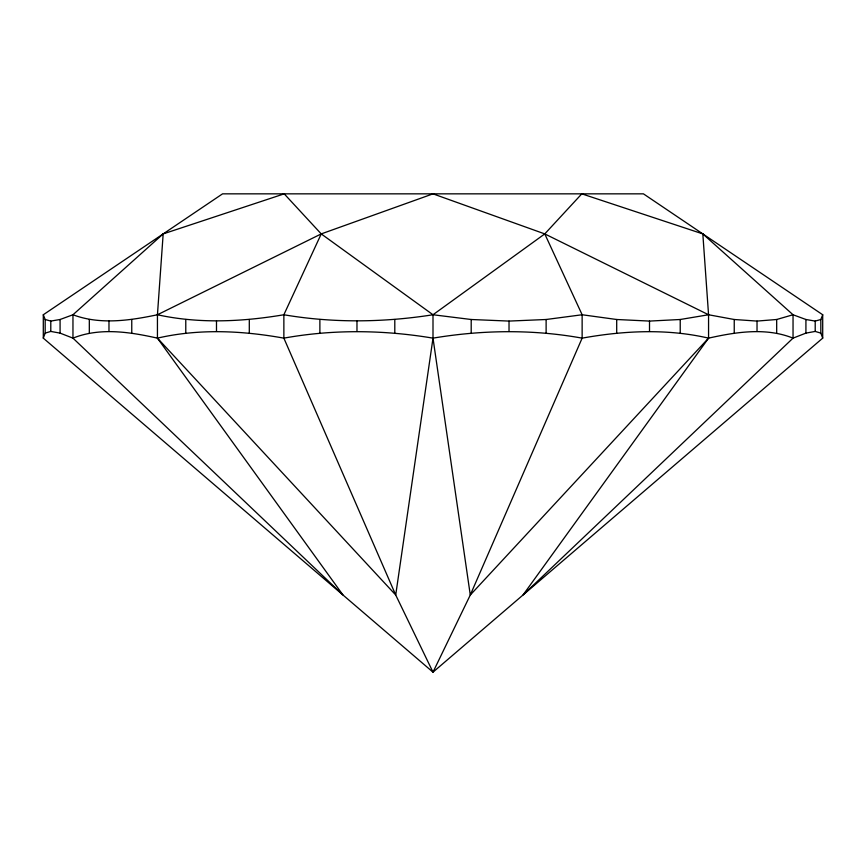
<?xml version="1.0" encoding="UTF-8"?>
<svg xmlns="http://www.w3.org/2000/svg" width="866" height="866" viewBox="0 0 866 866"><rect width="100%" height="100%" fill="white"/><g stroke="black" fill="none" stroke-linecap="round" stroke-linejoin="round"><path stroke-width="1.3" d="M43.3 338.141L45.173 333.118L50.791 331.429L60.079 333.118L72.961 338.141L342.99 595.007L157.439 338.141L157.439 314.759L163.176 233.907L284.2 193.843L321.232 233.907L433 314.759L471.201 319.5L509.024 321.08L546.121 319.5L582.136 314.759L616.7 319.5L649.511 321.08L680.221 319.5L708.561 314.759L734.238 319.5L757.025 321.08L776.683 319.5L793.04 314.759L805.921 319.5L815.209 321.08L820.827 319.5L822.7 314.759L643.438 193.843L222.562 193.843L43.3 314.759L43.3 338.141L433 672.157L822.7 338.141L822.7 314.759M702.824 233.907L708.561 314.759L708.561 338.141L523.01 595.007L793.04 338.141L793.04 314.759L702.824 233.907L581.8 193.843L544.768 233.907L433 314.759L433 338.141L395.719 595.007L433 672.157L470.281 595.007L582.136 338.141L582.136 314.759L544.768 233.907L433 193.843L321.232 233.907L157.439 314.759C129.813 320.55 100.12 325.021 72.961 314.759L60.079 319.5L50.791 321.08L45.173 319.5L43.3 314.759M321.232 233.907L283.864 314.759L283.864 338.141L395.719 595.007L157.439 338.141C129.878 331.981 100.001 327.272 72.961 338.141L72.961 314.759L163.176 233.907M822.7 338.141L820.827 333.118L815.209 331.429L805.921 333.118L793.04 338.141C765.999 327.272 736.122 331.981 708.561 338.141L470.281 595.007L433 338.141C383.703 329.881 333.118 329.232 283.864 338.141C242.177 330.65 198.974 328.495 157.439 338.141M708.561 338.141C667.026 328.495 623.823 330.65 582.136 338.141C532.882 329.232 482.297 329.881 433 338.141M157.439 314.759C199.05 323.852 242.123 321.816 283.864 314.759C333.172 323.148 383.66 322.542 433 314.759M544.768 233.907L708.561 314.759M820.827 319.5L820.827 333.118M815.209 321.08L815.209 331.429M805.921 319.5L805.921 333.118M776.683 319.5L776.683 333.118M757.025 321.08L757.025 331.429M734.238 319.5L734.238 333.118M680.221 319.5L680.221 333.118M649.511 321.08L649.511 331.429M616.7 319.5L616.7 333.118M546.121 319.5L546.121 333.118M509.024 321.08L509.024 331.429M471.201 319.5L471.201 333.118M394.799 319.5L394.799 333.118M356.976 321.08L356.976 331.429M319.879 319.5L319.879 333.118M249.3 319.5L249.3 333.118M216.489 321.08L216.489 331.429M185.779 319.5L185.779 333.118M131.762 319.5L131.762 333.118M108.975 321.08L108.975 331.429M89.317 319.5L89.317 333.118M60.079 319.5L60.079 333.118M50.791 321.08L50.791 331.429M45.173 319.5L45.173 333.118"/></g></svg>
